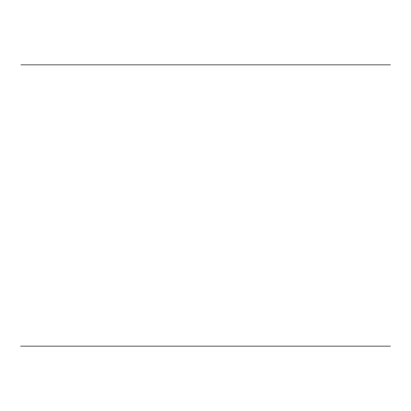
<?xml version="1.0" encoding="UTF-8"?>
<svg xmlns="http://www.w3.org/2000/svg" width="411" height="411" viewBox="0 0 411 411"><rect width="100%" height="100%" fill="white"/><g stroke="black" fill="none" stroke-linecap="round" stroke-linejoin="round"><path stroke-width="0.62" d="M20.899 64.892L390.45 64.892M20.591 346.108L390.45 346.108"/></g></svg>
